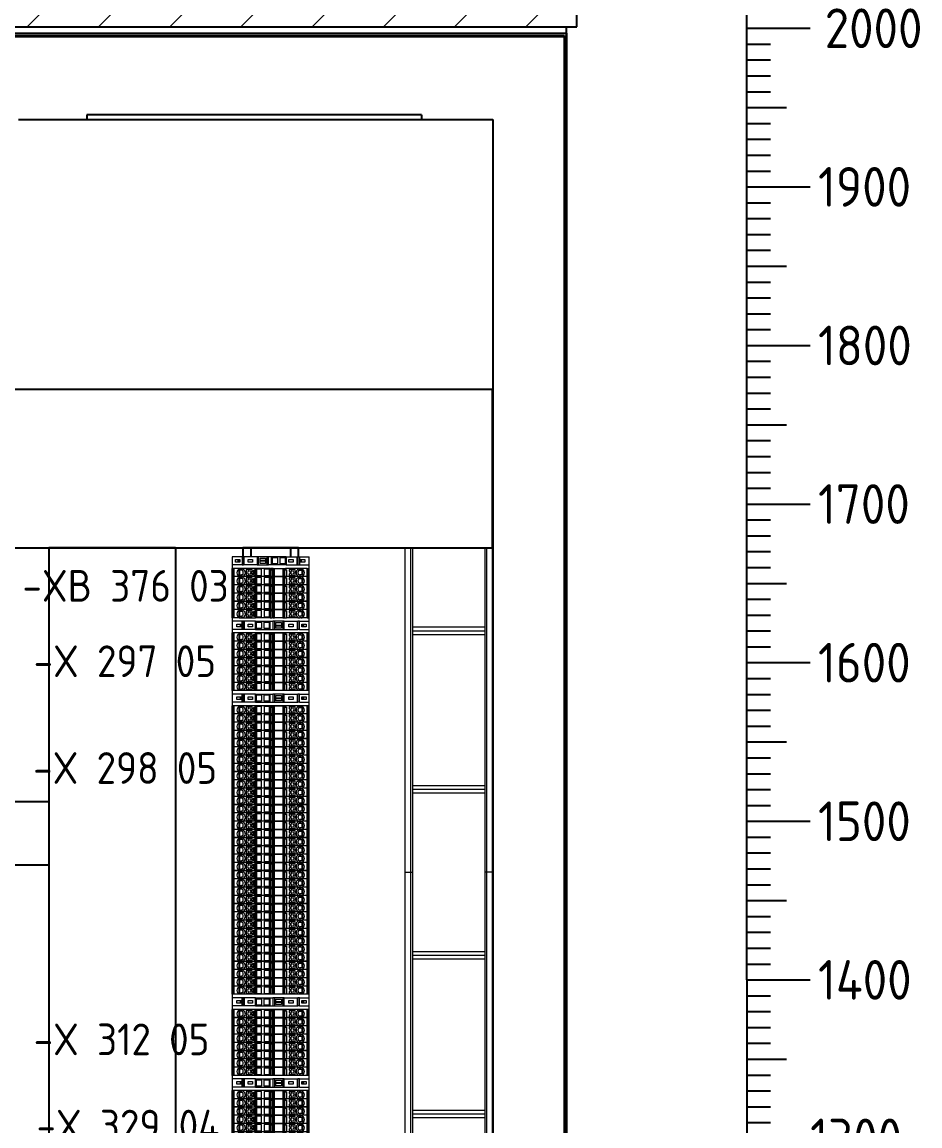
# Model space of a CAD drawing. Header units: millimetres. Extents: x 37984 to 70752, y 14140 to 37584.
# Drawn here: x 46373 to 46939, y 20075 to 20771 of the extents above; entities that cross this region are included whole.
import ezdxf
from ezdxf.enums import TextEntityAlignment as Align

# ---------------------------------------------------------------- set-up
doc = ezdxf.new("R2010")
doc.units = ezdxf.units.MM
doc.set_wipeout_variables(frame=1)
doc.layers.add('000-PI-Oprema', color=30, linetype='Continuous', lineweight=5)
doc.layers.add('SI-ORMAR-Oprema', color=30, linetype='Continuous', lineweight=5)
for name, color, linetype in [('000-PI-ORMAR', 2, 'Continuous'), ('000-PI_TEXT', 7, 'Continuous'), ('002-PI-Kabelska kanalica', 150, 'Continuous'), ('004-PI-DIN Šina', 3, 'Continuous')]:
    doc.layers.add(name, color=color, linetype=linetype)
doc.styles.add('PI0', font='isocpeur.ttf', dxfattribs={"width": 0.9})

# ---------------------------------------------------------------- blocks, each defined once
blk = doc.blocks.new('*U674')
at = {"layer": '002-PI-Kabelska kanalica'}
for p, q in [((-20, -100), (-20, 1417)), ((60, -100), (60, 1417)), ((-20, -100), (60, -100))]:
    blk.add_line(p, q, dxfattribs=at)
blk = doc.blocks.new('*U989')
at = {"layer": '002-PI-Kabelska kanalica'}
for p, q in [((-20, 513), (20, 513)), ((-20, -100), (-20, 513)), ((20, -100), (20, 513)), ((-20, -100), (20, -100))]:
    blk.add_line(p, q, dxfattribs=at)
blk = doc.blocks.new('Weidmuller_DIN Šina1')
at = {"layer": '004-PI-DIN Šina'}
blk.add_lwpolyline([(1340, -17.5), (1340, 17.5), (0, 17.5), (0, -17.5)], close=True, dxfattribs=at)
for points in [[(0, 12.5), (1340, 12.5)], [(0, -12.5), (1340, -12.5)]]:
    blk.add_lwpolyline(points, dxfattribs=at)
blk = doc.blocks.new('*U402')
blk.add_wipeout([(-24.3, -7.35), (24.3, -7.35), (24.3, 0), (-24.3, 0)])
at = {"layer": 'SI-ORMAR-Oprema'}
for p, q in [((-18.03, 0), (-24.3, 0)), ((-18.03, 0), (-18.03, -5.15)), ((-17.1, 0), (-18.03, 0)), ((-17.1, 0), (-17.1, -5.15)), ((-17, 0), (-17.1, 0)), ((-17, -5.15), (-17, 0)), ((-16.74, 0), (-17, 0)), ((-16.74, -5.15), (-16.74, 0)), ((-9.72, 0), (-16.74, 0)), ((-9.72, 0), (-9, 0)), ((-9.72, 0), (-9.72, -5.15)), ((-9, 0), (-9, -0.57)), ((-9, 0), (-1, 0)), ((-1, 0), (-0.28, 0)), ((-1, -0.57), (-1, 0)), ((-0.28, 0), (1.39, 0)), ((-0.28, 0), (-0.28, -5.15)), ((1.39, 0), (2.32, 0)), ((1.39, -5.15), (1.39, 0)), ((2.32, 0), (7.69, 0)), ((2.32, -5.15), (2.32, 0)), ((7.69, -5.15), (7.69, 0)), ((7.69, 0), (8.51, 0)), ((8.51, 0), (8.51, -5.15)), ((8.51, 0), (16.74, 0)), ((16.74, -5.15), (16.74, 0)), ((16.74, 0), (17, 0)), ((17, 0), (17, -5.15)), ((17, 0), (17.1, 0)), ((17.1, 0), (17.1, -5.15)), ((18.03, 0), (17.1, 0)), ((18.03, 0), (18.03, -5.15)), ((18.03, 0), (24.3, 0)), ((24.3, 0), (24.3, -7.35)), ((-24.3, -7.35), (-24.3, 0)), ((-18.03, -5.15), (-24.3, -5.15)), ((-21.4, -1.72), (-21.4, -3.42)), ((-18.5, -1.72), (-21.4, -1.72)), ((-21.4, -3.42), (-18.5, -3.42)), ((-19.01, -2.37), (-19.15, -2.37)), ((-19.15, -2.37), (-19.15, -2.77)), ((-19.01, -2.77), (-19.15, -2.77)), ((-19.01, -2.37), (-18.5, -2.37)), ((-19.01, -2.77), (-19.01, -2.37)), ((-19.01, -2.77), (-18.5, -2.77)), ((-18.5, -2.37), (-18.5, -1.72)), ((-18.5, -2.77), (-18.5, -2.37)), ((-18.5, -3.42), (-18.5, -2.77)), ((-17.1, -5.15), (-18.03, -5.15)), ((-17, -5.15), (-17.1, -5.15)), ((-16.74, -5.15), (-17, -5.15)), ((-9.72, -5.15), (-16.74, -5.15)), ((-14.15, -1.72), (-14.15, -3.42)), ((-11.45, -1.72), (-14.15, -1.72)), ((-14.15, -3.42), (-11.45, -3.42)), ((-11.45, -3.42), (-11.45, -1.72)), ((-9.72, -5.15), (-9, -5.15)), ((-9, -0.57), (-9, -4.57)), ((-5.85, -0.57), (-9, -0.57)), ((-9, -4.57), (-9, -5.15)), ((-9, -4.57), (-5.85, -4.57)), ((-9, -5.15), (-1, -5.15)), ((-5.85, -4.57), (-5.85, -0.57)), ((-4.15, -0.57), (-4.15, -4.57)), ((-1, -0.57), (-4.15, -0.57)), ((-4.15, -4.57), (-1, -4.57)), ((-1, -4.57), (-1, -0.57)), ((-1, -5.15), (-1, -4.57)), ((-1, -5.15), (-0.28, -5.15)), ((-0.28, -5.15), (1.39, -5.15)), ((2.32, -5.15), (1.39, -5.15)), ((7.69, -5.15), (2.32, -5.15)), ((6.67, -0.82), (3.22, -0.82)), ((3.22, -0.82), (3.22, -2.37)), ((3.22, -2.37), (6.67, -2.37)), ((3.22, -2.37), (3.22, -2.77)), ((3.22, -2.77), (6.67, -2.77)), ((3.22, -2.77), (3.22, -4.32)), ((3.22, -4.32), (6.67, -4.32)), ((6.67, -2.37), (6.67, -0.82)), ((6.67, -2.77), (6.67, -2.37)), ((6.67, -4.32), (6.67, -2.77)), ((8.51, -5.15), (7.69, -5.15)), ((8.51, -5.15), (16.74, -5.15)), ((11.45, -1.72), (11.45, -3.42)), ((14.15, -1.72), (11.45, -1.72)), ((11.45, -3.42), (14.15, -3.42)), ((14.15, -3.42), (14.15, -1.72)), ((16.74, -5.15), (17, -5.15)), ((17, -5.15), (17.1, -5.15)), ((18.03, -5.15), (17.1, -5.15)), ((18.03, -5.15), (24.3, -5.15)), ((22.25, -1.72), (19.55, -1.72)), ((19.55, -1.72), (19.55, -2.37)), ((19.55, -2.37), (19.89, -2.37)), ((19.55, -2.37), (19.55, -2.77)), ((19.55, -2.77), (19.55, -3.42)), ((19.55, -2.77), (19.89, -2.77)), ((19.55, -3.42), (22.25, -3.42)), ((20.59, -2.37), (19.89, -2.37)), ((19.89, -2.77), (19.89, -2.37)), ((20.59, -2.77), (19.89, -2.77)), ((20.59, -2.77), (20.59, -2.37)), ((22.25, -3.42), (22.25, -1.72)), ((24.3, -7.35), (-24.3, -7.35))]:
    blk.add_line(p, q, dxfattribs=at)
blk = doc.blocks.new('*U991')
at = {"layer": '002-PI-Kabelska kanalica'}
for p, q in [((-20, 1785), (80, 1785)), ((-20, -100), (-20, 1785)), ((80, -100), (80, 1785))]:
    blk.add_line(p, q, dxfattribs=at)
blk = doc.blocks.new('*U685')
at = {"layer": '002-PI-Kabelska kanalica'}
for p, q in [((-20, 794), (80, 794)), ((-20, -100), (-20, 794)), ((80, -100), (80, 794)), ((-20, -100), (80, -100))]:
    blk.add_line(p, q, dxfattribs=at)
blk = doc.blocks.new('*U992')
at = {"layer": '000-PI-Oprema', "ltscale": 0.25}
for p, q in [((-5, 1408.11), (-5, 1612.78)), ((-5, 1612.78), (-0.33, 1612.78)), ((-1.5, 1408.11), (-1.5, 1612.78)), ((-0.33, 1408.11), (-0.33, 1612.78)), ((45.33, 1408.11), (45.33, 1612.78)), ((50, 1612.78), (45.33, 1612.78)), ((46.5, 1408.11), (46.5, 1612.78)), ((50, 1408.11), (50, 1612.78)), ((-0.33, 1562.78), (45.33, 1562.78)), ((-0.33, 1560.45), (45.33, 1560.45)), ((-0.33, 1462.78), (45.33, 1462.78)), ((-0.33, 1460.45), (45.33, 1460.45)), ((-5, 1408.11), (-0.33, 1408.11)), ((-5, 1408.11), (-0.33, 1408.11)), ((-5, 1203.44), (-5, 1408.11)), ((-1.5, 1408.11), (-1.5, 1408.11)), ((-1.5, 1203.44), (-1.5, 1408.11)), ((-0.33, 1203.44), (-0.33, 1408.11)), ((50, 1408.11), (45.33, 1408.11)), ((50, 1408.11), (45.33, 1408.11)), ((45.33, 1203.44), (45.33, 1408.11)), ((46.5, 1203.44), (46.5, 1408.11)), ((50, 1203.44), (50, 1408.11)), ((-0.33, 1358.11), (45.33, 1358.11)), ((-0.33, 1355.78), (45.33, 1355.78)), ((-0.33, 1258.11), (45.33, 1258.11)), ((-0.33, 1255.78), (45.33, 1255.78))]:
    blk.add_line(p, q, dxfattribs=at)
for points in [[(-0.33, 1558.11), (45.33, 1558.11)], [(-0.33, 1458.11), (45.33, 1458.11)], [(-0.33, 1353.44), (45.33, 1353.44)], [(-0.33, 1253.44), (45.33, 1253.44)]]:
    blk.add_lwpolyline(points, dxfattribs=at)
blk = doc.blocks.new('*U457')
blk.add_wipeout([(47227.3, 37326.63), (47227.3, 37321.48), (47275.9, 37321.48), (47275.9, 37326.63)])
at = {"layer": '000-PI-Oprema'}
for p, q in [((47227.3, 37321.48), (47227.3, 37326.63)), ((47227.85, 37326.63), (47227.3, 37326.63)), ((47228.39, 37326.63), (47227.85, 37326.63)), ((47227.85, 37321.48), (47227.85, 37326.63)), ((47228.39, 37321.48), (47228.39, 37326.63)), ((47228.56, 37326.63), (47228.39, 37326.63)), ((47228.56, 37321.48), (47228.56, 37326.63)), ((47241.88, 37326.63), (47228.56, 37326.63)), ((47233.2, 37326.28), (47232.6, 37326.28)), ((47233.2, 37325.48), (47233.2, 37326.28)), ((47241.88, 37321.48), (47241.88, 37326.63)), ((47242.6, 37326.63), (47241.88, 37326.63)), ((47242.6, 37326.63), (47242.6, 37326.06)), ((47250.6, 37326.63), (47242.6, 37326.63)), ((47242.6, 37326.06), (47242.6, 37322.06)), ((47245.75, 37326.06), (47242.6, 37326.06)), ((47245.75, 37322.06), (47245.75, 37326.06)), ((47247.45, 37326.06), (47247.45, 37322.06)), ((47250.6, 37326.06), (47247.45, 37326.06)), ((47250.6, 37326.63), (47250.6, 37326.06)), ((47251.32, 37326.63), (47250.6, 37326.63)), ((47250.6, 37326.06), (47250.6, 37322.06)), ((47251.32, 37326.63), (47251.75, 37326.63)), ((47251.32, 37321.48), (47251.32, 37326.63)), ((47251.75, 37325.83), (47251.75, 37326.63)), ((47252.21, 37326.63), (47251.75, 37326.63)), ((47252.21, 37326.63), (47252.56, 37326.63)), ((47252.21, 37325.83), (47252.21, 37326.63)), ((47253.07, 37326.63), (47252.56, 37326.63)), ((47252.56, 37326.63), (47252.56, 37321.48)), ((47253.07, 37326.63), (47253.07, 37321.48)), ((47253.07, 37326.63), (47253.98, 37326.63)), ((47253.98, 37321.48), (47253.98, 37326.63)), ((47253.98, 37326.63), (47259.12, 37326.63)), ((47259.12, 37326.63), (47259.12, 37321.48)), ((47259.12, 37326.63), (47260.03, 37326.63)), ((47260.03, 37326.63), (47260.03, 37321.48)), ((47260.03, 37326.63), (47260.54, 37326.63)), ((47260.54, 37321.48), (47260.54, 37326.63)), ((47260.54, 37326.63), (47260.89, 37326.63)), ((47260.89, 37325.83), (47260.89, 37326.63)), ((47261.35, 37326.63), (47260.89, 37326.63)), ((47261.35, 37325.83), (47261.35, 37326.63)), ((47274.65, 37326.63), (47261.35, 37326.63)), ((47269.9, 37326.28), (47270.5, 37326.28)), ((47269.9, 37325.48), (47269.9, 37326.28)), ((47274.65, 37321.48), (47274.65, 37326.63)), ((47274.65, 37326.63), (47274.82, 37326.63)), ((47274.82, 37321.48), (47274.82, 37326.63)), ((47274.82, 37326.63), (47275.35, 37326.63)), ((47275.35, 37321.48), (47275.35, 37326.63)), ((47275.35, 37326.63), (47275.9, 37326.63)), ((47275.9, 37321.48), (47275.9, 37326.63)), ((47227.85, 37321.48), (47227.3, 37321.48)), ((47228.39, 37321.48), (47227.85, 37321.48)), ((47228.56, 37321.48), (47228.39, 37321.48)), ((47231.6, 37321.48), (47228.56, 37321.48)), ((47231, 37325.48), (47230.9, 37325.58)), ((47230.9, 37322.19), (47231.2, 37322.48)), ((47231.45, 37325.48), (47231, 37325.48)), ((47231.2, 37322.48), (47231.45, 37322.48)), ((47231.45, 37325.48), (47231.45, 37322.48)), ((47231.6, 37325.48), (47231.45, 37325.48)), ((47231.45, 37322.48), (47231.6, 37322.48)), ((47231.6, 37322.48), (47231.6, 37325.48)), ((47231.85, 37325.48), (47231.6, 37325.48)), ((47231.6, 37322.48), (47231.85, 37322.48)), ((47231.6, 37321.7), (47231.6, 37321.48)), ((47232.6, 37321.48), (47231.6, 37321.48)), ((47231.85, 37325.48), (47231.85, 37322.48)), ((47233.2, 37325.48), (47231.85, 37325.48)), ((47231.85, 37322.48), (47233.2, 37322.48)), ((47232.6, 37321.48), (47233.2, 37321.48)), ((47233.3, 37325.48), (47233.2, 37325.48)), ((47233.3, 37322.48), (47233.2, 37322.48)), ((47233.2, 37322.48), (47233.2, 37321.48)), ((47234.2, 37321.48), (47233.2, 37321.48)), ((47234.2, 37321.48), (47234.2, 37321.7)), ((47234.2, 37321.48), (47241.88, 37321.48)), ((47237.55, 37325.88), (47236.15, 37325.88)), ((47236.15, 37325.88), (47236.15, 37322.08)), ((47236.15, 37322.08), (47237.55, 37322.08)), ((47238.35, 37325.88), (47237.55, 37325.88)), ((47237.55, 37324.9), (47237.55, 37325.88)), ((47237.55, 37322.08), (47237.55, 37323.07)), ((47237.55, 37322.08), (47238.35, 37322.08)), ((47239.95, 37325.88), (47238.35, 37325.88)), ((47238.35, 37325.88), (47238.35, 37324.9)), ((47238.35, 37323.07), (47238.35, 37322.08)), ((47238.35, 37322.08), (47239.95, 37322.08)), ((47239.55, 37324.58), (47239.95, 37324.98)), ((47239.55, 37323.38), (47239.55, 37324.58)), ((47239.95, 37322.98), (47239.55, 37323.38)), ((47239.95, 37324.98), (47239.95, 37325.88)), ((47239.95, 37322.08), (47239.95, 37322.98)), ((47240.78, 37325.37), (47240.78, 37322.6)), ((47242.6, 37321.48), (47241.88, 37321.48)), ((47242.6, 37322.06), (47245.75, 37322.06)), ((47242.6, 37322.06), (47242.6, 37321.48)), ((47250.6, 37321.48), (47242.6, 37321.48)), ((47247.45, 37322.06), (47250.6, 37322.06)), ((47250.6, 37322.06), (47250.6, 37321.48)), ((47251.32, 37321.48), (47250.6, 37321.48)), ((47251.32, 37321.48), (47251.65, 37321.48)), ((47251.65, 37321.48), (47251.65, 37325.83)), ((47251.65, 37325.83), (47251.75, 37325.83)), ((47251.65, 37321.48), (47252.56, 37321.48)), ((47251.75, 37325.83), (47252.21, 37325.83)), ((47253.07, 37321.48), (47252.56, 37321.48)), ((47253.07, 37321.48), (47253.98, 37321.48)), ((47259.12, 37321.48), (47253.98, 37321.48)), ((47259.12, 37321.48), (47260.03, 37321.48)), ((47260.03, 37321.48), (47260.54, 37321.48)), ((47260.54, 37321.48), (47261.45, 37321.48)), ((47260.89, 37325.83), (47261.35, 37325.83)), ((47261.35, 37325.83), (47261.45, 37325.83)), ((47261.45, 37325.83), (47261.45, 37321.48)), ((47268.9, 37321.48), (47261.45, 37321.48)), ((47264.75, 37325.88), (47263.15, 37325.88)), ((47263.15, 37325.88), (47263.15, 37324.98)), ((47263.15, 37324.98), (47263.55, 37324.58)), ((47263.55, 37323.38), (47263.15, 37322.98)), ((47263.15, 37322.98), (47263.15, 37322.08)), ((47263.15, 37322.08), (47264.75, 37322.08)), ((47263.55, 37324.58), (47263.55, 37323.38)), ((47264.75, 37324.9), (47264.75, 37325.88)), ((47265.55, 37325.88), (47264.75, 37325.88)), ((47264.75, 37322.08), (47264.75, 37323.07)), ((47264.75, 37322.08), (47265.55, 37322.08)), ((47265.55, 37325.88), (47265.55, 37324.9)), ((47266.95, 37325.88), (47265.55, 37325.88)), ((47265.55, 37323.07), (47265.55, 37322.08)), ((47265.55, 37322.08), (47266.95, 37322.08)), ((47266.95, 37322.08), (47266.95, 37325.88)), ((47268.8, 37323.48), (47268.8, 37324.48)), ((47268.9, 37321.48), (47268.9, 37321.7)), ((47268.9, 37321.48), (47269.9, 37321.48)), ((47269.8, 37325.48), (47269.9, 37325.48)), ((47269.8, 37322.48), (47269.9, 37322.48)), ((47269.9, 37325.48), (47271.25, 37325.48)), ((47271.25, 37322.48), (47269.9, 37322.48)), ((47269.9, 37322.48), (47269.9, 37321.48)), ((47270.5, 37321.48), (47269.9, 37321.48)), ((47271.5, 37321.48), (47270.5, 37321.48)), ((47271.25, 37325.48), (47271.25, 37322.48)), ((47271.25, 37325.48), (47271.5, 37325.48)), ((47271.5, 37322.48), (47271.25, 37322.48)), ((47271.5, 37322.48), (47271.5, 37325.48)), ((47271.5, 37325.48), (47271.65, 37325.48)), ((47271.65, 37322.48), (47271.5, 37322.48)), ((47271.5, 37321.7), (47271.5, 37321.48)), ((47274.65, 37321.48), (47271.5, 37321.48)), ((47271.65, 37325.48), (47271.65, 37322.48)), ((47271.65, 37325.48), (47272.1, 37325.48)), ((47271.9, 37322.48), (47271.65, 37322.48)), ((47272.2, 37322.19), (47271.9, 37322.48)), ((47272.1, 37325.48), (47272.2, 37325.58)), ((47274.65, 37321.48), (47274.82, 37321.48)), ((47274.82, 37321.48), (47275.35, 37321.48)), ((47275.35, 37321.48), (47275.9, 37321.48))]:
    blk.add_line(p, q, dxfattribs=at)
for centre, radius, start, end in [((47232.6, 37323.88), 2.4, 90, 135), ((47233.2, 37323.88), 2.4, 294.62432, 90), ((47269.9, 37323.88), 2.4, 90, 245.37568), ((47270.5, 37323.88), 2.4, 45, 90), ((47232.6, 37323.88), 2.4, 135, 225), ((47232.6, 37323.88), 2.4, 225, 245.37568), ((47232.6, 37323.88), 2.4, 245.37568, 270), ((47233.2, 37323.88), 2.4, 270, 294.62432), ((47233.3, 37324.48), 1, 0, 90), ((47233.3, 37323.48), 1, 270, 360), ((47237.95, 37323.98), 1, 113.57818, 246.42182), ((47237.95, 37323.98), 1, 293.57818, 66.42182), ((47241.15, 37325.03), 0.5, 5.44059, 134.99975), ((47241.15, 37322.93), 0.5, 225, 354.55967), ((47265.15, 37323.98), 1, 113.57818, 246.42182), ((47265.15, 37323.98), 1, 293.57818, 66.42182), ((47269.8, 37324.48), 1, 90, 180), ((47269.8, 37323.48), 1, 180, 270), ((47269.9, 37323.88), 2.4, 245.37568, 270), ((47270.5, 37323.88), 2.4, 270, 294.62432), ((47270.5, 37323.88), 2.4, 294.62432, 315), ((47270.5, 37323.88), 2.4, 315, 45)]:
    blk.add_arc(centre, radius, start, end, dxfattribs=at)
for points in [[(47234.3, 37323.48), (47234.3, 37323.61), (47234.3, 37323.74), (47234.3, 37323.87), (47234.3, 37324.01), (47234.3, 37324.14), (47234.3, 37324.26), (47234.3, 37324.38), (47234.3, 37324.48)], [(47240.78, 37325.37), (47240.55, 37325.14), (47240.32, 37324.91), (47240.09, 37324.68), (47239.85, 37324.44)], [(47239.85, 37323.53), (47239.85, 37323.76), (47239.85, 37323.98), (47239.85, 37324.21), (47239.85, 37324.44)], [(47240.78, 37322.6), (47240.55, 37322.83), (47240.32, 37323.05), (47240.09, 37323.29), (47239.85, 37323.53)], [(47240.8, 37325.39), (47240.79, 37325.38), (47240.78, 37325.37)], [(47240.8, 37322.58), (47240.79, 37322.59), (47240.78, 37322.6)], [(47241.75, 37323.98), (47241.73, 37324.26), (47241.7, 37324.53), (47241.67, 37324.81), (47241.65, 37325.08)], [(47241.65, 37322.89), (47241.67, 37323.16), (47241.7, 37323.44), (47241.73, 37323.71), (47241.75, 37323.98)]]:
    blk.add_spline(points, degree=3, dxfattribs=at)
blk = doc.blocks.new('*U1107')
at = {"layer": '000-PI-Oprema'}
blk.add_blockref('*U457', (-47251.6, -37324.06), dxfattribs=at)
blk = doc.blocks.new('*U1108')
at = {"layer": '000-PI-Oprema', "color": 0, "linetype": 'ByBlock', "lineweight": -2, "transparency": 16777216}
blk.add_blockref('*U1107', (0, 0), dxfattribs=at)
blk.add_blockref('*U1107', (0, -5.2), dxfattribs=at)
blk.add_blockref('*U1107', (0, -10.4), dxfattribs=at)
blk.add_blockref('*U1107', (0, -15.6), dxfattribs=at)
blk.add_blockref('*U1107', (0, -20.8), dxfattribs=at)
blk.add_blockref('*U1107', (0, -26), dxfattribs=at)
blk.add_blockref('*U1107', (0, -31.2), dxfattribs=at)
blk = doc.blocks.new('*U403')
blk.add_wipeout([(-24.3, 2.2), (24.3, 2.2), (24.3, -7.35), (-24.3, -7.35)])
at = {"layer": 'SI-ORMAR-Oprema'}
for p, q in [((-24.3, 2.2), (-24.3, -7.35)), ((24.3, 2.2), (-24.3, 2.2)), ((-18.03, 0), (-24.3, 0)), ((24.3, -7.35), (24.3, 2.2)), ((-18.03, -5.15), (-24.3, -5.15)), ((-21.4, -3.42), (-21.4, -1.72)), ((-21.4, -1.72), (-18.5, -1.72)), ((-18.5, -3.42), (-21.4, -3.42)), ((-19.01, -2.38), (-19.15, -2.38)), ((-19.15, -2.78), (-19.15, -2.38)), ((-19.01, -2.78), (-19.15, -2.78)), ((-19.01, -2.38), (-19.01, -2.78)), ((-19.01, -2.38), (-18.5, -2.38)), ((-19.01, -2.78), (-18.5, -2.78)), ((-18.5, -1.72), (-18.5, -2.38)), ((-18.5, -2.38), (-18.5, -2.78)), ((-18.5, -2.78), (-18.5, -3.42)), ((-18.03, -5.15), (-18.03, 0)), ((-17.1, 0), (-18.03, 0)), ((-17.1, -5.15), (-18.03, -5.15)), ((-17.1, -5.15), (-17.1, 0)), ((-17, 0), (-17.1, 0)), ((-17, -5.15), (-17.1, -5.15)), ((-17, 0), (-17, -5.15)), ((-16.74, 0), (-17, 0)), ((-16.74, -5.15), (-17, -5.15)), ((-16.74, 0), (-16.74, -5.15)), ((-9.72, 0), (-16.74, 0)), ((-9.72, -5.15), (-16.74, -5.15)), ((-14.15, -1.72), (-11.45, -1.72)), ((-14.15, -3.42), (-14.15, -1.72)), ((-11.45, -3.42), (-14.15, -3.42)), ((-11.45, -1.72), (-11.45, -3.42)), ((-9.72, 0), (-9, 0)), ((-9.72, -5.15), (-9.72, 0)), ((-9.72, -5.15), (-9, -5.15)), ((-9, -0.57), (-9, 0)), ((-9, 0), (-1, 0)), ((-9, -4.57), (-9, -0.57)), ((-9, -0.57), (-5.85, -0.57)), ((-5.85, -4.57), (-9, -4.57)), ((-9, -5.15), (-9, -4.57)), ((-9, -5.15), (-1, -5.15)), ((-5.85, -0.57), (-5.85, -4.57)), ((-4.15, -0.57), (-1, -0.57)), ((-4.15, -4.57), (-4.15, -0.57)), ((-1, -4.57), (-4.15, -4.57)), ((-1, 0), (-1, -0.57)), ((-1, 0), (-0.28, 0)), ((-1, -0.57), (-1, -4.57)), ((-1, -4.57), (-1, -5.15)), ((-1, -5.15), (-0.28, -5.15)), ((-0.28, 0), (1.39, 0)), ((-0.28, -5.15), (-0.28, 0)), ((-0.28, -5.15), (1.39, -5.15)), ((2.32, 0), (1.39, 0)), ((1.39, 0), (1.39, -5.15)), ((1.39, -5.15), (2.32, -5.15)), ((7.69, 0), (2.32, 0)), ((2.32, 0), (2.32, -5.15)), ((2.32, -5.15), (7.69, -5.15)), ((3.22, -0.82), (6.67, -0.82)), ((3.22, -2.38), (3.22, -0.82)), ((3.22, -2.38), (6.67, -2.38)), ((3.22, -2.78), (3.22, -2.38)), ((3.22, -2.78), (6.67, -2.78)), ((3.22, -4.32), (3.22, -2.78)), ((6.67, -4.32), (3.22, -4.32)), ((6.67, -0.82), (6.67, -2.38)), ((6.67, -2.38), (6.67, -2.78)), ((6.67, -2.78), (6.67, -4.32)), ((7.69, 0), (7.69, -5.15)), ((8.51, 0), (7.69, 0)), ((7.69, -5.15), (8.51, -5.15)), ((8.51, -5.15), (8.51, 0)), ((8.51, 0), (16.74, 0)), ((8.51, -5.15), (16.74, -5.15)), ((11.45, -1.72), (14.15, -1.72)), ((11.45, -3.42), (11.45, -1.72)), ((14.15, -3.42), (11.45, -3.42)), ((14.15, -1.72), (14.15, -3.42)), ((16.74, 0), (16.74, -5.15)), ((16.74, 0), (17, 0)), ((16.74, -5.15), (17, -5.15)), ((17, -5.15), (17, 0)), ((17, 0), (17.1, 0)), ((17, -5.15), (17.1, -5.15)), ((18.03, 0), (17.1, 0)), ((17.1, -5.15), (17.1, 0)), ((18.03, -5.15), (17.1, -5.15)), ((18.03, 0), (24.3, 0)), ((18.03, -5.15), (18.03, 0)), ((18.03, -5.15), (24.3, -5.15)), ((19.55, -2.38), (19.55, -1.72)), ((19.55, -1.72), (22.25, -1.72)), ((19.55, -2.78), (19.55, -2.38)), ((19.55, -2.38), (19.89, -2.38)), ((19.55, -2.78), (19.89, -2.78)), ((19.55, -3.42), (19.55, -2.78)), ((22.25, -3.42), (19.55, -3.42)), ((19.89, -2.38), (19.89, -2.78)), ((20.59, -2.38), (19.89, -2.38)), ((20.59, -2.78), (19.89, -2.78)), ((20.59, -2.38), (20.59, -2.78)), ((22.25, -1.72), (22.25, -3.42)), ((24.3, -7.35), (-24.3, -7.35))]:
    blk.add_line(p, q, dxfattribs=at)
blk = doc.blocks.new('*U1106')
at = {"layer": '000-PI-Oprema'}
blk.add_blockref('*U457', (-47251.6, -37324.06), dxfattribs=at)
blk = doc.blocks.new('*U1105')
at = {"layer": '000-PI-Oprema', "color": 0, "linetype": 'ByBlock', "lineweight": -2, "transparency": 16777216}
blk.add_blockref('*U1106', (0, 0), dxfattribs=at)
blk.add_blockref('*U1106', (0, -5.2), dxfattribs=at)
blk.add_blockref('*U1106', (0, -10.4), dxfattribs=at)
blk.add_blockref('*U1106', (0, -15.6), dxfattribs=at)
blk.add_blockref('*U1106', (0, -20.8), dxfattribs=at)
blk.add_blockref('*U1106', (0, -26), dxfattribs=at)
blk.add_blockref('*U1106', (0, -31.2), dxfattribs=at)
blk.add_blockref('*U1106', (0, -36.4), dxfattribs=at)
blk.add_blockref('*U1106', (0, -41.6), dxfattribs=at)
blk.add_blockref('*U1106', (0, -46.8), dxfattribs=at)
blk.add_blockref('*U1106', (0, -52), dxfattribs=at)
blk.add_blockref('*U1106', (0, -57.2), dxfattribs=at)
blk.add_blockref('*U1106', (0, -62.4), dxfattribs=at)
blk.add_blockref('*U1106', (0, -67.6), dxfattribs=at)
blk.add_blockref('*U1106', (0, -72.8), dxfattribs=at)
blk.add_blockref('*U1106', (0, -78), dxfattribs=at)
blk.add_blockref('*U1106', (0, -83.2), dxfattribs=at)
blk.add_blockref('*U1106', (0, -88.4), dxfattribs=at)
blk.add_blockref('*U1106', (0, -93.6), dxfattribs=at)
blk.add_blockref('*U1106', (0, -98.8), dxfattribs=at)
blk.add_blockref('*U1106', (0, -104), dxfattribs=at)
blk.add_blockref('*U1106', (0, -109.2), dxfattribs=at)
blk.add_blockref('*U1106', (0, -114.4), dxfattribs=at)
blk.add_blockref('*U1106', (0, -119.6), dxfattribs=at)
blk.add_blockref('*U1106', (0, -124.8), dxfattribs=at)
blk.add_blockref('*U1106', (0, -130), dxfattribs=at)
blk.add_blockref('*U1106', (0, -135.2), dxfattribs=at)
blk.add_blockref('*U1106', (0, -140.4), dxfattribs=at)
blk.add_blockref('*U1106', (0, -145.6), dxfattribs=at)
blk.add_blockref('*U1106', (0, -150.8), dxfattribs=at)
blk.add_blockref('*U1106', (0, -156), dxfattribs=at)
blk.add_blockref('*U1106', (0, -161.2), dxfattribs=at)
blk.add_blockref('*U1106', (0, -166.4), dxfattribs=at)
blk.add_blockref('*U1106', (0, -171.6), dxfattribs=at)
blk.add_blockref('*U1106', (0, -176.8), dxfattribs=at)
blk = doc.blocks.new('*U1109')
at = {"layer": '000-PI-Oprema'}
blk.add_blockref('*U457', (-47251.6, -37324.06), dxfattribs=at)
blk = doc.blocks.new('*U1110')
at = {"layer": '000-PI-Oprema', "color": 0, "linetype": 'ByBlock', "lineweight": -2, "transparency": 16777216}
blk.add_blockref('*U1109', (0, 0), dxfattribs=at)
blk.add_blockref('*U1109', (0, -5.2), dxfattribs=at)
blk.add_blockref('*U1109', (0, -10.4), dxfattribs=at)
blk.add_blockref('*U1109', (0, -15.6), dxfattribs=at)
blk.add_blockref('*U1109', (0, -20.8), dxfattribs=at)
blk.add_blockref('*U1109', (0, -26), dxfattribs=at)
blk.add_blockref('*U1109', (0, -31.2), dxfattribs=at)
blk.add_blockref('*U1109', (0, -36.4), dxfattribs=at)
blk = doc.blocks.new('*U1115')
at = {"layer": '000-PI-Oprema'}
blk.add_blockref('*U457', (-47251.6, -37324.06), dxfattribs=at)
blk = doc.blocks.new('*U1116')
at = {"layer": '000-PI-Oprema', "color": 0, "linetype": 'ByBlock', "lineweight": -2, "transparency": 16777216}
blk.add_blockref('*U1115', (0, 0), dxfattribs=at)
blk.add_blockref('*U1115', (0, -5.2), dxfattribs=at)
blk.add_blockref('*U1115', (0, -10.4), dxfattribs=at)
blk.add_blockref('*U1115', (0, -15.6), dxfattribs=at)
blk.add_blockref('*U1115', (0, -20.8), dxfattribs=at)
blk.add_blockref('*U1115', (0, -26), dxfattribs=at)
blk.add_blockref('*U1115', (0, -31.2), dxfattribs=at)
blk = doc.blocks.new('skala_2300')
for p, q in [((0, 1400), (0, 2300)), ((0, 2000), (40, 2000)), ((0, 2000), (40, 2000)), ((0, 1990), (15, 1990)), ((0, 1980), (15, 1980)), ((0, 1970), (15, 1970)), ((0, 1960), (15, 1960)), ((0, 1950), (25, 1950)), ((0, 1940), (15, 1940)), ((0, 1930), (15, 1930)), ((0, 1920), (15, 1920)), ((0, 1910), (15, 1910)), ((0, 1900), (40, 1900)), ((0, 1890), (15, 1890)), ((0, 1880), (15, 1880)), ((0, 1870), (15, 1870)), ((0, 1860), (15, 1860)), ((0, 1850), (25, 1850)), ((0, 1840), (15, 1840)), ((0, 1830), (15, 1830)), ((0, 1820), (15, 1820)), ((0, 1810), (15, 1810)), ((0, 1800), (40, 1800)), ((0, 1790), (15, 1790)), ((0, 1780), (15, 1780)), ((0, 1770), (15, 1770)), ((0, 1760), (15, 1760)), ((0, 1750), (25, 1750)), ((0, 1740), (15, 1740)), ((0, 1730), (15, 1730)), ((0, 1720), (15, 1720)), ((0, 1710), (15, 1710)), ((0, 1700), (40, 1700)), ((0, 1690), (15, 1690)), ((0, 1680), (15, 1680)), ((0, 1670), (15, 1670)), ((0, 1660), (15, 1660)), ((0, 1650), (25, 1650)), ((0, 1640), (15, 1640)), ((0, 1630), (15, 1630)), ((0, 1620), (15, 1620)), ((0, 1610), (15, 1610)), ((0, 1600), (40, 1600)), ((0, 1590), (15, 1590)), ((0, 1580), (15, 1580)), ((0, 1570), (15, 1570)), ((0, 1560), (15, 1560)), ((0, 1550), (25, 1550)), ((0, 1540), (15, 1540)), ((0, 1530), (15, 1530)), ((0, 1520), (15, 1520)), ((0, 1510), (15, 1510)), ((0, 1500), (40, 1500)), ((0, 1490), (15, 1490)), ((0, 1480), (15, 1480)), ((0, 1470), (15, 1470)), ((0, 1460), (15, 1460)), ((0, 1450), (25, 1450)), ((0, 1440), (15, 1440)), ((0, 1430), (15, 1430)), ((0, 1420), (15, 1420)), ((0, 1410), (15, 1410)), ((0, 1400), (40, 1400)), ((0, 1400), (0, 540)), ((0, 1400), (40, 1400)), ((0, 1390), (15, 1390)), ((0, 1380), (15, 1380)), ((0, 1370), (15, 1370)), ((0, 1360), (15, 1360)), ((0, 1350), (25, 1350)), ((0, 1340), (15, 1340)), ((0, 1330), (15, 1330)), ((0, 1320), (15, 1320)), ((0, 1310), (15, 1310))]:
    blk.add_line(p, q)
at = {"style": 'PI0', "width": 0.9}
for s, p in [('2000', (49.19, 2000)), ('1900', (44.97, 1900)), ('1800', (44.97, 1800)), ('1700', (44.97, 1700)), ('1600', (44.97, 1600)), ('1500', (44.97, 1500)), ('1400', (44.97, 1400)), ('1300', (40, 1300))]:
    blk.add_text(s, height=25, dxfattribs=at).set_placement(p, align=Align.MIDDLE_LEFT)
blk = doc.blocks.new('*U1460')
at = {"layer": '000-PI-Oprema'}
blk.add_blockref('*U457', (-47251.6, -37324.06), dxfattribs=at)
blk = doc.blocks.new('*U1461')
at = {"layer": '000-PI-Oprema', "color": 0, "linetype": 'ByBlock', "lineweight": -2, "transparency": 16777216}
blk.add_blockref('*U1460', (0, 0), dxfattribs=at)
blk.add_blockref('*U1460', (0, -5.2), dxfattribs=at)
blk.add_blockref('*U1460', (0, -10.4), dxfattribs=at)
blk.add_blockref('*U1460', (0, -15.6), dxfattribs=at)
blk.add_blockref('*U1460', (0, -20.8), dxfattribs=at)
blk.add_blockref('*U1460', (0, -26), dxfattribs=at)

msp = doc.modelspace()

# ---------------------------------------------------------------- linework, layer by layer
at = {"layer": '000-PI-ORMAR'}
for p, q in [((46336.968, 20763.904), (46704.468, 20763.904)), ((46336.968, 20762.404), (46704.468, 20762.404)), ((46704.468, 20763.904), (46716.718, 20763.904)), ((46704.468, 20762.404), (46715.218, 20762.404)), ((46715.218, 20762.404), (46715.218, 20761.404)), ((46716.483, 20761.904), (46716.483, 20761.404)), ((46716.718, 20763.904), (46716.718, 20761.404)), ((46692.983, 20761.404), (45759.983, 20761.404)), ((46716.73, 20761.404), (46324.73, 20761.404)), ((46703.718, 20761.404), (46680.218, 20761.404)), ((46716.483, 20761.404), (46692.983, 20761.404)), ((46715.218, 20761.404), (46715.218, 18776.904)), ((46716.718, 20761.404), (46716.718, 18776.904)), ((46716.73, 18776.904), (46716.73, 20761.404)), ((46371.218, 20709.404), (46670.218, 20709.404)), ((46414.218, 20712.404), (46414.218, 20709.404)), ((46625.218, 20712.404), (46414.218, 20712.404)), ((46625.218, 20712.404), (46625.218, 20709.404)), ((46670.218, 20709.404), (46670.218, 18819.404))]:
    msp.add_line(p, q, dxfattribs=at)

# ---------------------------------------------------------------- block references
msp.add_blockref('skala_2300', (46830.233, 18766.904))
for name, p, rotation in [('*U991', (44884.757, 20519.404), 270), ('*U685', (45876.091, 20519.404), 270), ('*U674', (46450.218, 20339.404), 180), ('Weidmuller_DIN Šina1', (46530.218, 20439.404), 270), ('*U989', (45877.424, 20259.404), 270.0000000000209)]:
    msp.add_blockref(name, p, dxfattribs=dict(rotation=rotation))
at = {"layer": '000-PI-Oprema'}
msp.add_blockref('*U992', (46620.004, 18826.623), dxfattribs=at)

# ---------------------------------------------------------------- texts
at = {"layer": '000-PI_TEXT', "style": 'PI0', "width": 0.9}
for s, p in [('-XB 376 03', (46373.676, 20399.358)), ('-X 297 05', (46380.731, 20351.799)), ('-X 298 05', (46380.43, 20284.487)), ('-X 312 05', (46380.731, 20113.383)), ('-X 329 04', (46382.531, 20059.018))]:
    msp.add_text(s, height=20, dxfattribs=at).set_placement(p, align=Align.BOTTOM_LEFT)

# ---------------------------------------------------------------- wipeouts: each hides what was drawn before it
msp.add_wipeout([(45731.231, 21054.904), (46723.231, 21054.904), (46723.231, 20767.904), (45731.231, 20767.904)]).dxf.layer = '000-PI-ORMAR'

# ---------------------------------------------------------------- next in the draw order: hatches: boundary and pattern name
at = {"layer": '000-PI-Oprema', "ltscale": 0.25, "transparency": 33554508}
h = msp.add_hatch(dxfattribs=at)
h.set_pattern_fill('ANSI31', color=256, scale=10)
h.set_pattern_definition([(45, (179.13, -20670.128), (-22.45064, 22.45064), [])])
h.paths.add_polyline_path([(46723.231, 21054.904), (45731.231, 21054.904), (45731.231, 20767.904), (46723.231, 20767.904)])

# ---------------------------------------------------------------- next in the draw order: linework, layer by layer
at = {"layer": '000-PI-ORMAR'}
for p, q in [((46723.231, 20767.904), (46723.231, 21054.904)), ((45731.231, 20767.904), (46723.231, 20767.904)), ((46716.483, 20767.904), (46716.483, 20761.904))]:
    msp.add_line(p, q, dxfattribs=at)

# ---------------------------------------------------------------- next in the draw order: block references
at = {"layer": '000-PI-Oprema'}
for name, p in [('*U1108', (46530.218, 20383.068)), ('*U1105', (46530.218, 20337.168)), ('*U1110', (46530.218, 20145.668)), ('*U1116', (46530.218, 20094.568))]:
    msp.add_blockref(name, p, dxfattribs=at)
at = {"layer": 'SI-ORMAR-Oprema', "xscale": -1}
msp.add_blockref('*U402', (46530.218, 20433.693), dxfattribs=at)

# ---------------------------------------------------------------- next in the draw order: block references
at = {"layer": 'SI-ORMAR-Oprema'}
for p in [(46530.218, 20392.993), (46530.218, 20347.093), (46530.218, 20155.593), (46530.218, 20104.493)]:
    msp.add_blockref('*U403', p, dxfattribs=at)

# ---------------------------------------------------------------- next in the draw order: block references
at = {"layer": '000-PI-Oprema'}
msp.add_blockref('*U1461', (46530.218, 20423.768), dxfattribs=at)

doc.saveas('drawing.dxf')
